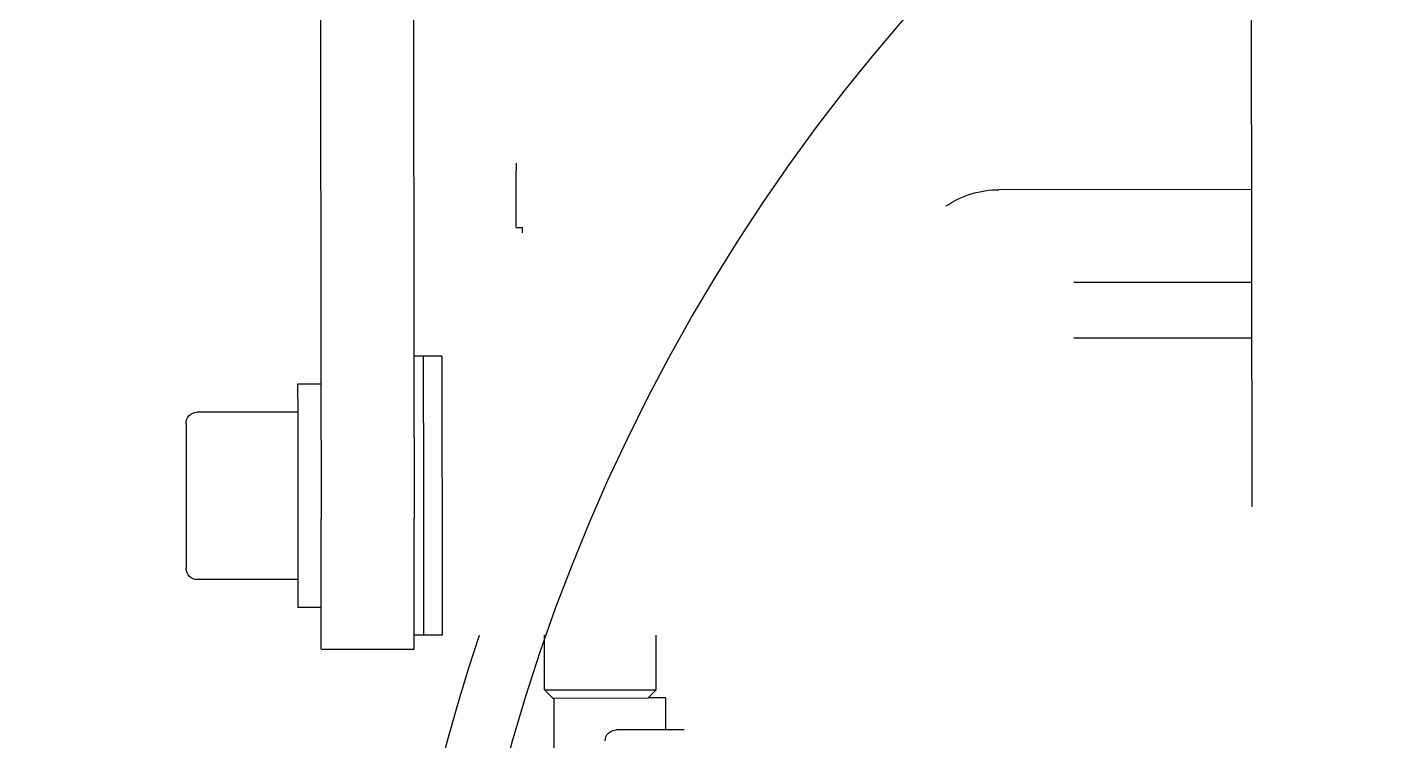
# Model space of a CAD drawing. Header units: inches. Extents: x -233729 to 737493, y -275239 to 196021.
# Drawn here: x 487556.8 to 487701.9, y 16081.7 to 16158.4 of the extents above; entities that cross this region are included whole.
import ezdxf

# ---------------------------------------------------------------- set-up
doc = ezdxf.new("R2010")
doc.units = ezdxf.units.IN
doc.header["$MEASUREMENT"] = 0
doc.layers.add('P_AX', color=7, linetype='Continuous')

# ---------------------------------------------------------------- blocks, each defined once
blk = doc.blocks.new('A$C48CB4C16')
at = {"layer": 'P_AX', "color": 6, "linetype": 'Continuous'}
for p, q in [((3921.50851829804, 4848.726782062209, 710.6645883361932), (3916.209827720071, 4848.731556315559, 710.6645883361932)), ((3921.50851829804, 4848.726782062209, 710.6645883361932), (3916.209827720071, 4848.731556315559, 710.6645883361932)), ((3921.50851829804, 4848.726782062209, 710.6645883361932), (3916.209827720071, 4848.731556315559, 710.6645883361932)), ((3921.50851829804, 4848.726782062209, 710.6645883361932), (3916.209827720071, 4848.731556315559, 710.6645883361932)), ((3923.509271740099, 4848.724858144416, 710.6645883361932), (3921.50851829804, 4848.726782062209, 710.6645883361932)), ((3923.509271740099, 4848.724858144416, 710.6645883361932), (3921.50851829804, 4848.726782062209, 710.6645883361932)), ((3923.509271740099, 4848.724858144416, 710.6645883361932), (3921.50851829804, 4848.726782062209, 710.6645883361932)), ((3923.509271740099, 4848.724858144416, 710.6645883361932), (3921.50851829804, 4848.726782062209, 710.6645883361932)), ((3908.504562601098, 4844.441120089616, 710.6645883361932), (3908.498898720136, 4838.551040218329, 710.6645883361932)), ((3909.380403593182, 4845.315278288561, 710.6645883361932), (3908.504562601098, 4844.441120089616, 710.6645883361932)), ((3908.504562601098, 4844.441120089616, 710.6645883361932), (3920.504557053093, 4844.429580935861, 710.6645883361932)), ((3909.380403593182, 4845.315278288561, 710.6645883361932), (3909.505247063236, 4845.315158079962, 710.6645883361932)), ((3909.505247063236, 4845.315158079962, 710.6645883361932), (3919.630398854264, 4845.305421927595, 710.6645883361932)), ((3909.505247063236, 4845.315158079962, 710.6645883361932), (3919.630398854264, 4845.305421927595, 710.6645883361932)), ((3921.505241515115, 4845.303618925742, 710.6645883361932), (3919.630398854264, 4845.305421927595, 710.6645883361932)), ((3919.630398854264, 4845.305421927595, 710.6645883361932), (3920.504557053093, 4844.429580935861, 710.6645883361932)), ((3920.504557053093, 4844.429580935861, 710.6645883361932), (3920.498893172131, 4838.53950106411, 710.6645883361932)), ((3884.501221683109, 4840.054781578599, 710.6645883361932), (3894.501217059675, 4840.045165616672, 710.6645883361932)), ((3895.499793860014, 4838.563540113742, 710.6645883361932), (3894.499794322648, 4838.564501709889, 710.6645883361932)), ((3897.499792935676, 4838.561616920984, 710.6645883361932), (3895.499793860014, 4838.563540113742, 710.6645883361932)), ((3884.496914157528, 4835.574119058556, 710.6645883361932), (3881.996915313299, 4835.576523048922, 710.6645883361932)), ((3884.496914157528, 4835.574119058556, 710.6645883361932), (3881.996915313299, 4835.576523048922, 710.6645883361932)), ((3881.99403052486, 4832.576524435661, 710.6645883361932), (3871.194035517984, 4832.586909674692, 710.6645883361932)), ((3884.485386075569, 4823.574139104343, 710.6645883361932), (3884.487735116971, 4826.012773435215, 710.6645883361932)), ((3884.485386075569, 4823.574139104343, 710.6645883361932), (3884.487735116971, 4826.012773435215, 710.6645883361932)), ((3884.485386075569, 4823.574139104343, 710.6645883361932), (3884.487735116971, 4826.012773435215, 710.6645883361932)), ((3894.470971031231, 4808.589266189958, 710.6645883361932), (3894.487730493536, 4826.003157473287, 710.6645883361932)), ((3894.470971031231, 4808.589266189958, 710.6645883361932), (3894.487730493536, 4826.003157473287, 710.6645883361932)), ((3984.390019673622, 4725.985799431453, 710.6645883361932), (3984.485021219472, 4824.743048500388, 710.6645883361932)), ((3884.473835849203, 4811.574130154333, 710.6645883361932), (3884.485386075569, 4823.574139104343, 710.6645883361932)), ((3884.473835849203, 4811.574130154333, 710.6645883361932), (3884.485386075569, 4823.574139104343, 710.6645883361932)), ((3884.473835849203, 4811.574130154333, 710.6645883361932), (3884.485386075569, 4823.574139104343, 710.6645883361932)), ((3881.976721793646, 4814.57653275796, 710.6645883361932), (3871.176726786886, 4814.586917996526, 710.6645883361932)), ((3884.473835849203, 4811.574130154333, 710.6645883361932), (3881.973837005091, 4811.576534144698, 710.6645883361932)), ((3884.473835849203, 4811.574130154333, 710.6645883361932), (3881.973837005091, 4811.576534144698, 710.6645883361932)), ((3884.419367671596, 4754.899569456118, 710.6645883361932), (3884.473835849203, 4811.574130154333, 710.6645883361932)), ((3894.419363048277, 4754.88995349419, 710.6645883361932), (3894.47094643733, 4808.56451557961, 710.6645883361932)), ((3894.47094643733, 4808.56451557961, 710.6645883361932), (3894.470971031231, 4808.589266189958, 710.6645883361932)), ((3894.47094643733, 4808.56451557961, 710.6645883361932), (3894.470971031231, 4808.589266189958, 710.6645883361932)), ((3895.470945974813, 4808.563553983464, 710.6645883361932), (3894.47094643733, 4808.56451557961, 710.6645883361932)), ((3897.470945050358, 4808.561630791171, 710.6645883361932), (3895.470945974813, 4808.563553983464, 710.6645883361932)), ((3970.369351034518, 4806.639246477399, 710.6645883361932), (3965.369357953896, 4806.644054449748, 710.6645883361932)), ((3970.363581457525, 4800.639249251342, 710.6645883361932), (3965.363588376785, 4800.644057223692, 710.6645883361932)), ((3905.456741435919, 4794.719027869986, 710.6645883361932), (3905.450879399083, 4788.622878266151, 710.6645883361932)), ((3905.456741435919, 4794.719027869986, 710.6645883361932), (3906.141748301453, 4794.718369174401, 710.6645883361932)), ((3906.142325259163, 4795.31836889696, 710.6645883361932), (3906.141748301453, 4794.718369174401, 710.6645883361932)), ((3984.452191741672, 4790.640818431159, 710.6645883361932), (3957.307710042806, 4790.666920472985, 710.6645883361932))]:
    blk.add_line(p, q, dxfattribs=at)
at = {"layer": 'P_AX', "color": 6}
for radius in [4100.563866852364, 761.7891955324333]:
    blk.add_circle((4100.5638399116, 4905.530419049437, 710.6645883361932), radius, dxfattribs=at)
at = {"layer": 'P_AX', "color": 6, "linetype": 'Continuous'}
for centre, radius, start, end in [((4100.563839911716, 4905.529219102699, 710.6645883361932), 209.9999999999999, 135.5303244340491, 198.5971275728457), ((3916.210981635144, 4849.931555760211, 710.6645883361932), 1.199999999691314, 179.9449045907344, 269.9449046040746), ((3916.210981635144, 4849.931555760211, 710.6645883361932), 1.199999999691314, 179.9449045907344, 269.9449046040746), ((3871.192881602561, 4831.386910229574, 710.6645883361932), 1.199999999999407, 89.94490459073435, 179.9449045907344), ((3871.177880702191, 4815.786917441642, 710.6645883361932), 1.199999999992592, 179.9449045907344, 269.9449045907344), ((3957.317326004501, 4800.666915849901, 710.6645883361932), 9.999999999996438, 235.6136346693556, 269.9449045907344)]:
    blk.add_arc(centre, radius, start, end, dxfattribs=at)
at = {"layer": 'P_AX', "color": 6, "linetype": 'ByBlock', "lineweight": -2}
blk.add_arc((4100.563839911716, 4905.529219102699, 710.6645883361932), 203.2000000000003, 180, 270, dxfattribs=at)
blk.add_arc((4100.563839911716, 4905.529219102699, 710.6645883361932), 203.2000000000003, 180, 270, dxfattribs=at)
at = {"layer": 'P_AX', "color": 6, "linetype": 'Continuous'}
for points in [[(3909.505247063236, 4845.315158079962, 710.6645883361932), (3909.506073332624, 4846.181431592095, 710.6645883361932), (3909.506902344176, 4847.047705101434, 710.6645883361932), (3909.509259550949, 4849.50497156533, 710.6645883361932), (3909.511746255216, 4852.095260131291, 710.6645883361932), (3909.513457687688, 4853.877394470504, 710.6645883361932), (3909.516267338651, 4856.802435529071, 710.6645883361932), (3909.520273960545, 4860.972602049007, 710.6645883361932), (3909.525576306275, 4866.490112772329, 710.6645883361932), (3909.529745948501, 4870.808958545911, 710.6645883361932), (3909.534207120655, 4875.315144207912, 710.6645883361932)], [(3921.505241515115, 4845.303618925742, 710.6645883361932), (3921.506067784619, 4846.169892437874, 710.6645883361932), (3921.50689679617, 4847.036165947213, 710.6645883361932), (3921.507573424722, 4847.741836354255, 710.6645883361932), (3921.50851829804, 4848.726782062209, 710.6645883361932)], [(3884.501221683109, 4840.054781578599, 710.6645883361932), (3884.500737548341, 4839.547723597499, 710.6645883361932), (3884.500252001571, 4839.040665617331, 710.6645883361932), (3884.49906125851, 4837.799716124428, 710.6645883361932), (3884.497441242566, 4836.112587928891, 710.6645883361932), (3884.497184891021, 4835.846972869827, 710.6645883361932), (3884.496914157528, 4835.574119058556, 710.6645883361932)], [(3894.501217059675, 4840.045165616672, 710.6645883361932), (3894.500732925023, 4839.538107635572, 710.6645883361932), (3894.500247378252, 4839.03104965587, 710.6645883361932), (3894.50003298861, 4838.808240026354, 710.6645883361932), (3894.499794322648, 4838.564501709889, 710.6645883361932)], [(3894.499794322648, 4838.564501709889, 710.6645883361932), (3894.498749247403, 4837.470624099604, 710.6645883361932), (3894.497436619248, 4836.102971966962, 710.6645883361932), (3894.495106505812, 4833.677409867874, 710.6645883361932), (3894.493101497763, 4831.590867181427, 710.6645883361932), (3894.490103697055, 4828.471854543897, 710.6645883361932), (3894.487730493536, 4826.003157473287, 710.6645883361932)], [(3894.499794322648, 4838.564501709889, 710.6645883361932), (3894.498749247403, 4837.470624099604, 710.6645883361932), (3894.497436619248, 4836.102971966962, 710.6645883361932), (3894.495106505812, 4833.677409867874, 710.6645883361932), (3894.493101497763, 4831.590867181427, 710.6645883361932), (3894.490103697055, 4828.471854543897, 710.6645883361932), (3894.487730493536, 4826.003157473287, 710.6645883361932)], [(3895.470970568597, 4808.588304593811, 710.6645883361932), (3895.471230541239, 4808.856657416678, 710.6645883361932), (3895.471769014839, 4809.414690523527, 710.6645883361932), (3895.472690693918, 4810.37111110252, 710.6645883361932), (3895.473634614842, 4811.35122385726, 710.6645883361932), (3895.475156921544, 4812.932532684996, 710.6645883361932), (3895.476944891271, 4814.790389994744, 710.6645883361932), (3895.478962367285, 4816.887225480403, 710.6645883361932), (3895.480428842711, 4818.411639543368, 710.6645883361932), (3895.481810223544, 4819.84776247584, 710.6645883361932), (3895.483072171686, 4821.159846855445, 710.6645883361932), (3895.484180348693, 4822.312145259349, 710.6645883361932), (3895.485100416234, 4823.268910265181, 710.6645883361932), (3895.485798035981, 4823.994394451032, 710.6645883361932), (3895.487397374702, 4825.657740932076, 710.6645883361932), (3895.488823426887, 4827.141019635021, 710.6645883361932), (3895.490063101752, 4828.430566238823, 710.6645883361932), (3895.491103308275, 4829.512716423837, 710.6645883361932), (3895.491930955905, 4830.37380587042, 710.6645883361932), (3895.49253295362, 4831.000170257526, 710.6645883361932), (3895.493890485727, 4832.41279518523, 710.6645883361932), (3895.495024943957, 4833.593478682569, 710.6645883361932), (3895.495948834695, 4834.555173514995, 710.6645883361932), (3895.496674663969, 4835.310832447491, 710.6645883361932), (3895.497214938048, 4835.873408245508, 710.6645883361932), (3895.497582163313, 4836.255853674493, 710.6645883361932), (3895.498347719782, 4837.053359243672, 710.6645883361932), (3895.498882862739, 4837.61111954239, 710.6645883361932), (3895.49923182826, 4837.975075475524, 710.6645883361932), (3895.499513332964, 4838.269307794167, 710.6645883361932), (3895.499793860014, 4838.563540113742, 710.6645883361932)], [(3895.470970568597, 4808.588304593811, 710.6645883361932), (3895.471230541239, 4808.856657416678, 710.6645883361932), (3895.471769014839, 4809.414690523527, 710.6645883361932), (3895.472690693918, 4810.37111110252, 710.6645883361932), (3895.473634614842, 4811.35122385726, 710.6645883361932), (3895.475156921544, 4812.932532684996, 710.6645883361932), (3895.476944891271, 4814.790389994744, 710.6645883361932), (3895.478962367285, 4816.887225480403, 710.6645883361932), (3895.480428842711, 4818.411639543368, 710.6645883361932), (3895.481810223544, 4819.84776247584, 710.6645883361932), (3895.483072171686, 4821.159846855445, 710.6645883361932), (3895.484180348693, 4822.312145259349, 710.6645883361932), (3895.485100416234, 4823.268910265181, 710.6645883361932), (3895.485798035981, 4823.994394451032, 710.6645883361932), (3895.487397374702, 4825.657740932076, 710.6645883361932), (3895.488823426887, 4827.141019635021, 710.6645883361932), (3895.490063101752, 4828.430566238823, 710.6645883361932), (3895.491103308275, 4829.512716423837, 710.6645883361932), (3895.491930955905, 4830.37380587042, 710.6645883361932), (3895.49253295362, 4831.000170257526, 710.6645883361932), (3895.493890485727, 4832.41279518523, 710.6645883361932), (3895.495024943957, 4833.593478682569, 710.6645883361932), (3895.495948834695, 4834.555173514995, 710.6645883361932), (3895.496674663969, 4835.310832447491, 710.6645883361932), (3895.497214938048, 4835.873408245508, 710.6645883361932), (3895.497582163313, 4836.255853674493, 710.6645883361932), (3895.498347719782, 4837.053359243672, 710.6645883361932), (3895.498882862739, 4837.61111954239, 710.6645883361932), (3895.49923182826, 4837.975075475524, 710.6645883361932), (3895.499513332964, 4838.269307794167, 710.6645883361932), (3895.499793860014, 4838.563540113742, 710.6645883361932)], [(3897.470969644259, 4808.586381401519, 710.6645883361932), (3897.471229622839, 4808.854740450743, 710.6645883361932), (3897.471768090385, 4809.412767331235, 710.6645883361932), (3897.472689772025, 4810.369190516069, 710.6645883361932), (3897.473633690505, 4811.349300664968, 710.6645883361932), (3897.474035051303, 4811.766156160857, 710.6645883361932), (3897.474618602428, 4812.372319169926, 710.6645883361932), (3897.47539368039, 4813.177552489215, 710.6645883361932), (3897.476369622047, 4814.191618917162, 710.6645883361932), (3897.477555764024, 4815.424281250804, 710.6645883361932), (3897.478961442947, 4816.88530228811, 710.6645883361932), (3897.481150724228, 4819.161147257897, 710.6645883361932), (3897.483444638085, 4821.546171178228, 710.6645883361932), (3897.485797111527, 4823.99247125874, 710.6645883361932), (3897.488138108747, 4826.427219855252, 710.6645883361932), (3897.490398217226, 4828.778223100702, 710.6645883361932), (3897.492532029282, 4830.998247065235, 710.6645883361932), (3897.493287232588, 4831.784071790173, 710.6645883361932), (3897.494250952033, 4832.786967652037, 710.6645883361932), (3897.495341990842, 4833.922519493501, 710.6645883361932), (3897.496479152004, 4835.106312156307, 710.6645883361932), (3897.497581238975, 4836.253930482199, 710.6645883361932), (3897.498434396112, 4837.142718411636, 710.6645883361932), (3897.499230903807, 4837.973152283232, 710.6645883361932), (3897.499512408511, 4838.267384601875, 710.6645883361932), (3897.499792935676, 4838.561616920984, 710.6645883361932)], [(3897.470969644259, 4808.586381401519, 710.6645883361932), (3897.471229622839, 4808.854740450743, 710.6645883361932), (3897.471768090385, 4809.412767331235, 710.6645883361932), (3897.472689772025, 4810.369190516069, 710.6645883361932), (3897.473633690505, 4811.349300664968, 710.6645883361932), (3897.474035051303, 4811.766156160857, 710.6645883361932), (3897.474618602428, 4812.372319169926, 710.6645883361932), (3897.47539368039, 4813.177552489215, 710.6645883361932), (3897.476369622047, 4814.191618917162, 710.6645883361932), (3897.477555764024, 4815.424281250804, 710.6645883361932), (3897.478961442947, 4816.88530228811, 710.6645883361932), (3897.481150724228, 4819.161147257897, 710.6645883361932), (3897.483444638085, 4821.546171178228, 710.6645883361932), (3897.485797111527, 4823.99247125874, 710.6645883361932), (3897.488138108747, 4826.427219855252, 710.6645883361932), (3897.490398217226, 4828.778223100702, 710.6645883361932), (3897.492532029282, 4830.998247065235, 710.6645883361932), (3897.493287232588, 4831.784071790173, 710.6645883361932), (3897.494250952033, 4832.786967652037, 710.6645883361932), (3897.495341990842, 4833.922519493501, 710.6645883361932), (3897.496479152004, 4835.106312156307, 710.6645883361932), (3897.497581238975, 4836.253930482199, 710.6645883361932), (3897.498434396112, 4837.142718411636, 710.6645883361932), (3897.499230903807, 4837.973152283232, 710.6645883361932), (3897.499512408511, 4838.267384601875, 710.6645883361932), (3897.499792935676, 4838.561616920984, 710.6645883361932)], [(3897.470969644259, 4808.586381401519, 710.6645883361932), (3897.471229622839, 4808.854740450743, 710.6645883361932), (3897.471768090385, 4809.412767331235, 710.6645883361932), (3897.472689772025, 4810.369190516069, 710.6645883361932), (3897.473633690505, 4811.349300664968, 710.6645883361932), (3897.474035051303, 4811.766156160857, 710.6645883361932), (3897.474618602428, 4812.372319169926, 710.6645883361932), (3897.47539368039, 4813.177552489215, 710.6645883361932), (3897.476369622047, 4814.191618917162, 710.6645883361932), (3897.477555764024, 4815.424281250804, 710.6645883361932), (3897.478961442947, 4816.88530228811, 710.6645883361932), (3897.481150724228, 4819.161147257897, 710.6645883361932), (3897.483444638085, 4821.546171178228, 710.6645883361932), (3897.485797111527, 4823.99247125874, 710.6645883361932), (3897.488138108747, 4826.427219855252, 710.6645883361932), (3897.490398217226, 4828.778223100702, 710.6645883361932), (3897.492532029282, 4830.998247065235, 710.6645883361932), (3897.493287232588, 4831.784071790173, 710.6645883361932), (3897.494250952033, 4832.786967652037, 710.6645883361932), (3897.495341990842, 4833.922519493501, 710.6645883361932), (3897.496479152004, 4835.106312156307, 710.6645883361932), (3897.497581238975, 4836.253930482199, 710.6645883361932), (3897.498434396112, 4837.142718411636, 710.6645883361932), (3897.499230903807, 4837.973152283232, 710.6645883361932), (3897.499512408511, 4838.267384601875, 710.6645883361932), (3897.499792935676, 4838.561616920984, 710.6645883361932)], [(3881.99403052486, 4832.576524435661, 710.6645883361932), (3881.995170831331, 4833.757234659164, 710.6645883361932), (3881.996041180683, 4834.663079245134, 710.6645883361932), (3881.996478796937, 4835.119801146562, 710.6645883361932), (3881.996915313299, 4835.576523048922, 710.6645883361932)], [(3881.99403052486, 4832.576524435661, 710.6645883361932), (3881.995170831331, 4833.757234659164, 710.6645883361932), (3881.996041180683, 4834.663079245134, 710.6645883361932), (3881.996478796937, 4835.119801146562, 710.6645883361932), (3881.996915313299, 4835.576523048922, 710.6645883361932)], [(3884.496914157528, 4835.574119058556, 710.6645883361932), (3884.495132831041, 4833.71089908539, 710.6645883361932), (3884.493106121081, 4831.600483143354, 710.6645883361932), (3884.490108320373, 4828.481470491389, 710.6645883361932), (3884.487735116971, 4826.012773435215, 710.6645883361932)], [(3884.496914157528, 4835.574119058556, 710.6645883361932), (3884.495132831041, 4833.71089908539, 710.6645883361932), (3884.493106121081, 4831.600483143354, 710.6645883361932), (3884.490108320373, 4828.481470491389, 710.6645883361932), (3884.487735116971, 4826.012773435215, 710.6645883361932)], [(3884.496914157528, 4835.574119058556, 710.6645883361932), (3884.495132831041, 4833.71089908539, 710.6645883361932), (3884.493106121081, 4831.600483143354, 710.6645883361932), (3884.490108320373, 4828.481470491389, 710.6645883361932), (3884.487735116971, 4826.012773435215, 710.6645883361932)], [(3881.985387231456, 4823.576543094709, 710.6645883361932), (3881.987638125662, 4825.917552459639, 710.6645883361932), (3881.989802228519, 4828.16873770545, 710.6645883361932), (3881.991461273516, 4829.894888043057, 710.6645883361932), (3881.992704844336, 4831.189010327335, 710.6645883361932), (3881.993543397636, 4832.061811170193, 710.6645883361932), (3881.993793986854, 4832.323617889664, 710.6645883361932), (3881.99403052486, 4832.576524435661, 710.6645883361932)], [(3881.985387231456, 4823.576543094709, 710.6645883361932), (3881.987638125662, 4825.917552459639, 710.6645883361932), (3881.989802228519, 4828.16873770545, 710.6645883361932), (3881.991461273516, 4829.894888043057, 710.6645883361932), (3881.992704844336, 4831.189010327335, 710.6645883361932), (3881.993543397636, 4832.061811170193, 710.6645883361932), (3881.993793986854, 4832.323617889664, 710.6645883361932), (3881.99403052486, 4832.576524435661, 710.6645883361932)], [(3881.985387231456, 4823.576543094709, 710.6645883361932), (3881.987638125662, 4825.917552459639, 710.6645883361932), (3881.989802228519, 4828.16873770545, 710.6645883361932), (3881.991461273516, 4829.894888043057, 710.6645883361932), (3881.992704844336, 4831.189010327335, 710.6645883361932), (3881.993543397636, 4832.061811170193, 710.6645883361932), (3881.993793986854, 4832.323617889664, 710.6645883361932), (3881.99403052486, 4832.576524435661, 710.6645883361932)], [(3869.977881257073, 4815.788071357298, 710.6645883361932), (3869.978018543683, 4815.92956110195, 710.6645883361932), (3869.978208223824, 4816.125920083026, 710.6645883361932), (3869.978608743404, 4816.541406464882, 710.6645883361932), (3869.979156609392, 4817.110193878994, 710.6645883361932), (3869.9799210286, 4817.904186382077, 710.6645883361932), (3869.980827657855, 4818.846207803233, 710.6645883361932), (3869.981858147308, 4819.917191674585, 710.6645883361932), (3869.982380621601, 4820.460279549124, 710.6645883361932), (3869.983160324045, 4821.270831482138, 710.6645883361932), (3869.984171626158, 4822.322283707677, 710.6645883361932), (3869.985388899571, 4823.588072459331, 710.6645883361932), (3869.987207830302, 4825.479869172561, 710.6645883361932), (3869.988917959388, 4827.258952135804, 710.6645883361932), (3869.989951917436, 4828.334867422586, 710.6645883361932), (3869.990733208601, 4829.148049844082, 710.6645883361932), (3869.991281089723, 4829.718432094555, 710.6645883361932), (3869.991614817758, 4830.065946868739, 710.6645883361932), (3869.992055743351, 4830.525228152169, 710.6645883361932), (3869.992361924844, 4830.844312937117, 710.6645883361932), (3869.992559378385, 4831.050218160382, 710.6645883361932), (3869.992721035262, 4831.21914115234, 710.6645883361932), (3869.992882157443, 4831.388064144763, 710.6645883361932)], [(3881.976721793646, 4814.57653275796, 710.6645883361932), (3881.976968147326, 4814.825806893061, 710.6645883361932), (3881.977224569419, 4815.09125626751, 710.6645883361932), (3881.978064586757, 4815.964063228692, 710.6645883361932), (3881.979309866205, 4817.258188686917, 710.6645883361932), (3881.980970542296, 4818.984339574935, 710.6645883361932), (3881.982737415354, 4820.821208279698, 710.6645883361932), (3881.984245510423, 4822.389281408514, 710.6645883361932), (3881.985387231456, 4823.576543094709, 710.6645883361932)], [(3881.976721793646, 4814.57653275796, 710.6645883361932), (3881.976968147326, 4814.825806893061, 710.6645883361932), (3881.977224569419, 4815.09125626751, 710.6645883361932), (3881.978064586757, 4815.964063228692, 710.6645883361932), (3881.979309866205, 4817.258188686917, 710.6645883361932), (3881.980970542296, 4818.984339574935, 710.6645883361932), (3881.982737415354, 4820.821208279698, 710.6645883361932), (3881.984245510423, 4822.389281408514, 710.6645883361932), (3881.985387231456, 4823.576543094709, 710.6645883361932)], [(3881.976721793646, 4814.57653275796, 710.6645883361932), (3881.976968147326, 4814.825806893061, 710.6645883361932), (3881.977224569419, 4815.09125626751, 710.6645883361932), (3881.978064586757, 4815.964063228692, 710.6645883361932), (3881.979309866205, 4817.258188686917, 710.6645883361932), (3881.980970542296, 4818.984339574935, 710.6645883361932), (3881.982737415354, 4820.821208279698, 710.6645883361932), (3881.984245510423, 4822.389281408514, 710.6645883361932), (3881.985387231456, 4823.576543094709, 710.6645883361932)], [(3881.973837005091, 4811.576534144698, 710.6645883361932), (3881.974278854439, 4812.033257430072, 710.6645883361932), (3881.974719604012, 4812.489980716376, 710.6645883361932), (3881.975416866364, 4813.214640964406, 710.6645883361932), (3881.976721793646, 4814.57653275796, 710.6645883361932)], [(3881.973837005091, 4811.576534144698, 710.6645883361932), (3881.974278854439, 4812.033257430072, 710.6645883361932), (3881.974719604012, 4812.489980716376, 710.6645883361932), (3881.975416866364, 4813.214640964406, 710.6645883361932), (3881.976721793646, 4814.57653275796, 710.6645883361932)], [(3895.470945974813, 4808.563553983464, 710.6645883361932), (3895.470956936595, 4808.574435852587, 710.6645883361932), (3895.470970568597, 4808.588304593811, 710.6645883361932)], [(3895.470945974813, 4808.563553983464, 710.6645883361932), (3895.470956936595, 4808.574435852587, 710.6645883361932), (3895.470970568597, 4808.588304593811, 710.6645883361932)], [(3897.470945050358, 4808.561630791171, 710.6645883361932), (3897.470955909696, 4808.572409437622, 710.6645883361932), (3897.470969644259, 4808.586381401519, 710.6645883361932)], [(3897.470945050358, 4808.561630791171, 710.6645883361932), (3897.470955909696, 4808.572409437622, 710.6645883361932), (3897.470969644259, 4808.586381401519, 710.6645883361932)], [(3897.470945050358, 4808.561630791171, 710.6645883361932), (3897.470955909696, 4808.572409437622, 710.6645883361932), (3897.470969644259, 4808.586381401519, 710.6645883361932)], [(3984.467562745558, 4806.625690307587, 710.6645883361932), (3975.944383893628, 4806.633886126454, 710.6645883361932), (3970.379821915878, 4806.639236952296, 710.6645883361932)], [(3984.461793166585, 4800.625693081531, 710.6645883361932), (3976.562841248931, 4800.633288649494, 710.6645883361932), (3970.374052338768, 4800.63923972624, 710.6645883361932)], [(3905.450113604544, 4787.819031057997, 710.6645883361932), (3905.450115160667, 4787.820767658415, 710.6645883361932), (3905.450126053533, 4787.832923859942, 710.6645883361932), (3905.450139051536, 4787.846796329716, 710.6645883361932), (3905.450164987822, 4787.874359361946, 710.6645883361932), (3905.450228850008, 4787.941706704094, 710.6645883361932), (3905.450318552088, 4788.03594034177, 710.6645883361932), (3905.450464332942, 4788.188732633019, 710.6645883361932), (3905.450650920393, 4788.384000227439, 710.6645883361932), (3905.450879399083, 4788.622878266151, 710.6645883361932)]]:
    blk.add_spline(points, degree=3, dxfattribs=at)

msp = doc.modelspace()

# ---------------------------------------------------------------- block references
at = {"color": 1, "xscale": -1, "rotation": 180}
msp.add_blockref('A$C48CB4C16', (483703.8745653426, 20931.6161502612, -710.6645883361924), dxfattribs=at)

doc.saveas('drawing.dxf')
